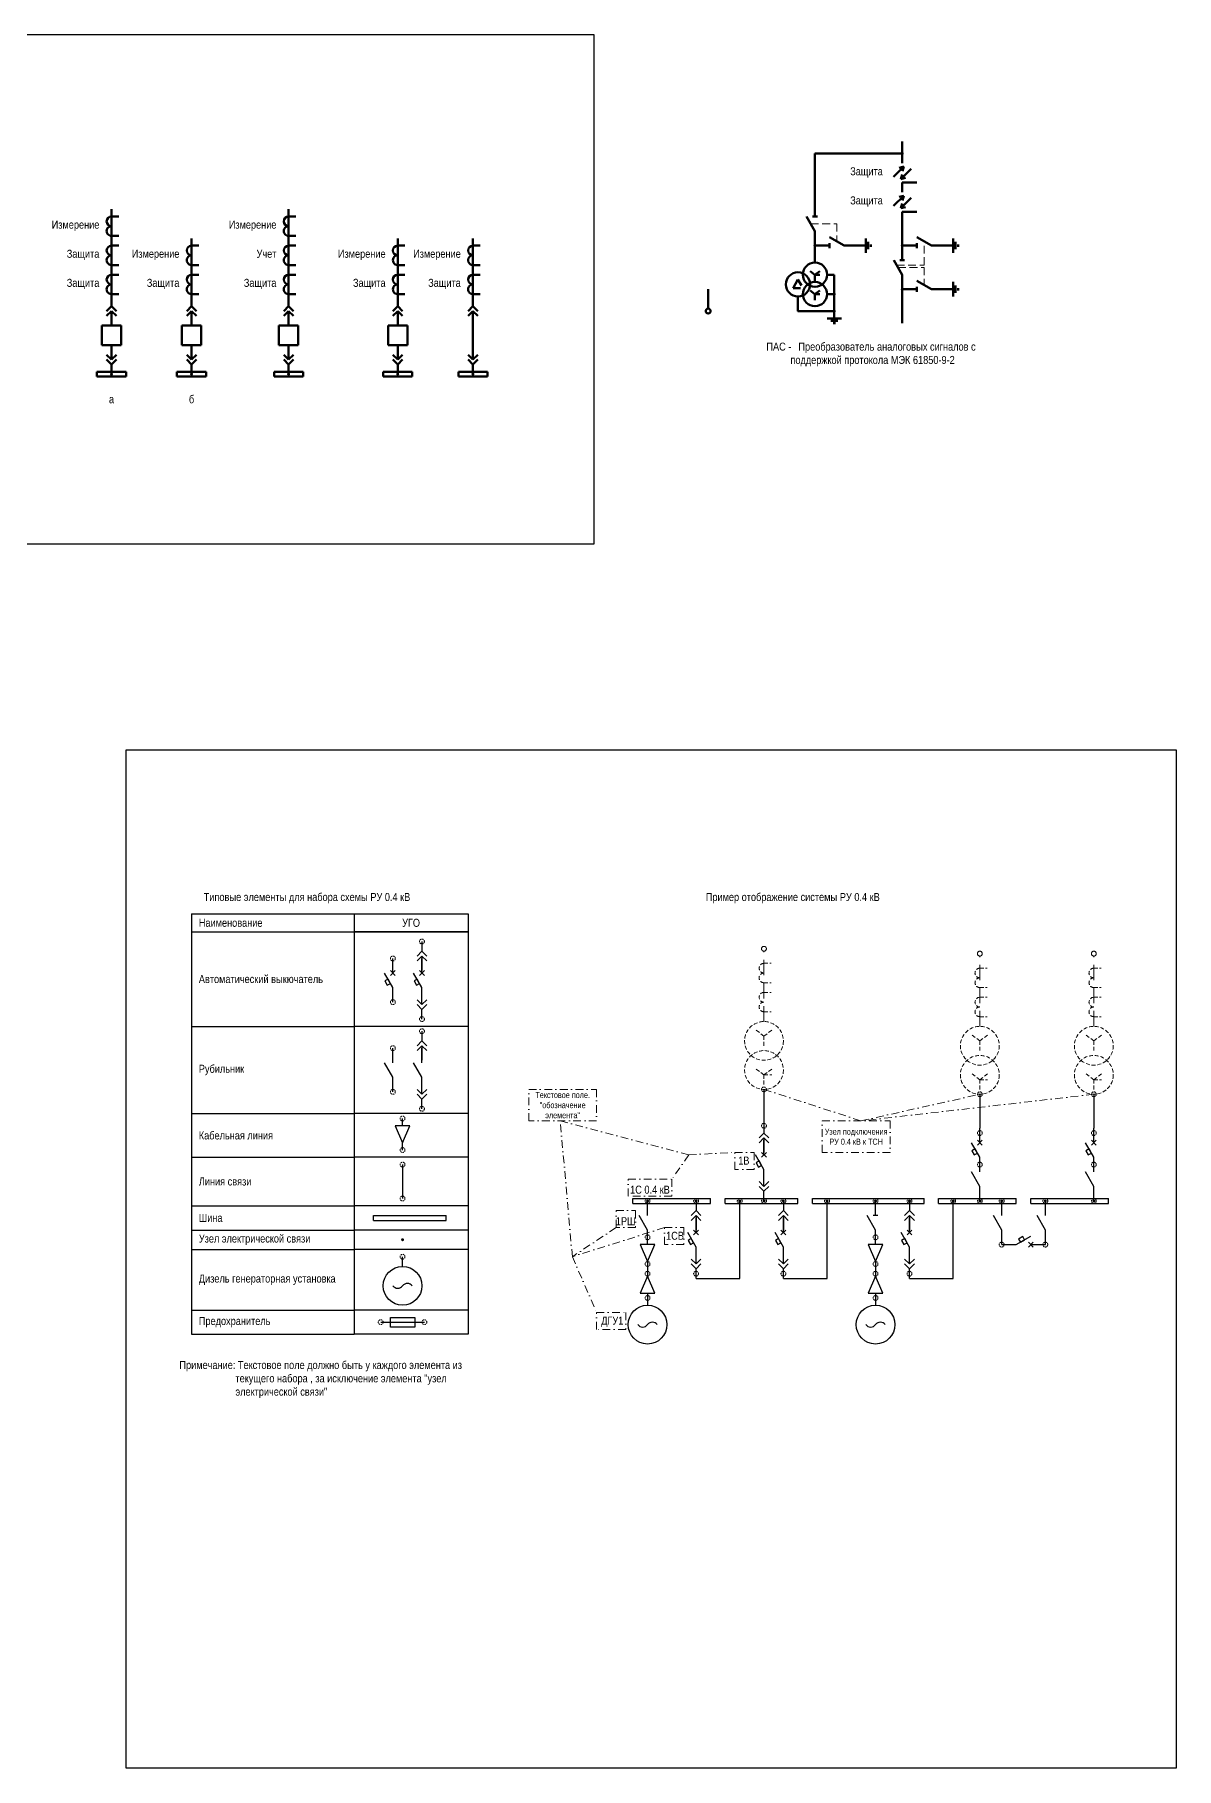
# Model space of a CAD drawing. Header units: millimetres. Extents: x 2565 to 10526, y 3800 to 9503.
# Drawn here: x 5420 to 5891, y 3800 to 4515 of the extents above; entities that cross this region are included whole.
import ezdxf
from ezdxf.enums import TextEntityAlignment as Align

# ---------------------------------------------------------------- set-up
doc = ezdxf.new("R2010")
doc.units = ezdxf.units.MM
doc.linetypes.add('штриховая2', pattern=[9.525, 6.35, -3.175])
doc.linetypes.add('штрихпунктирная2', pattern=[12.7, 6.35, -3.175, 0, -3.175])
for name, color, linetype, lineweight in [('Обводящая', 1, 'штрихпунктирная2', 13), ('Основная', 7, 'Continuous', 30), ('Толстая', 7, 'Continuous', 53), ('Штриховая', 7, 'штриховая2', 20)]:
    doc.layers.add(name, color=color, linetype=linetype, lineweight=lineweight)
doc.layers.add('Рамка', color=190, linetype='Continuous', lineweight=25, plot=False)
doc.styles.add('Narrow', font='ARIALN.TTF')
doc.styles.add('Вывод', font='tahoma.ttf', dxfattribs={"height": 2.5})
doc.styles.add('Компонент', font='ARIALN.TTF', dxfattribs={"height": 3.5})

# ---------------------------------------------------------------- blocks, each defined once
blk = doc.blocks.new('*T271')
at = {"layer": 'Основная', "color": 0, "linetype": 'ByBlock', "lineweight": -2, "transparency": 16777216}
for p, q in [((0, 0), (67, 0)), ((0, 0), (0, -166)), ((67, 0), (67, -166)), ((0, -39), (67, -39)), ((0, -75), (67, -75)), ((0, -93), (67, -93)), ((0, -113), (67, -113)), ((0, -123), (67, -123)), ((0, -131), (67, -131)), ((0, -156), (67, -156)), ((0, -166), (67, -166))]:
    blk.add_line(p, q, dxfattribs=at)
at = {"layer": 'Основная', "color": 0, "transparency": 16777216, "char_height": 3.3, "width": 61, "attachment_point": 4, "style": 'Narrow'}
for s, insert in [('Автоматический выкючатель', (3, -19.5)), ('Рубильник', (3, -57)), ('Кабельная линия', (3, -84)), ('Линия связи', (3, -103)), ('Шина', (3, -118)), ('Узел электрической связи', (3, -127)), ('Дизель генераторная установка', (3, -143.5)), ('Предохранитель', (3, -161))]:
    blk.add_mtext(s, dxfattribs=dict(at, insert=insert))
blk = doc.blocks.new('*U191')
at = {"color": 0}
blk.add_line((0, 0), (6, 3.43), dxfattribs=at)
blk = doc.blocks.new('*U37')
blk.add_lwpolyline([(0, 0), (2, 0), (2, 1.5), (0, 1.5)], close=True)
blk = doc.blocks.new('*U34')
at = {"color": 0}
for p, q in [((1, -1), (-1, 1)), ((-1, -1), (1, 1))]:
    blk.add_line(p, q, dxfattribs=at)
blk = doc.blocks.new('*U261')
at = {"color": 0}
for p, q in [((0, 3), (0, 9)), ((0, -9), (0, -3))]:
    blk.add_line(p, q, dxfattribs=at)
at = {"color": 0, "ltscale": 0.25, "rotation": 89.99999999999999}
blk.add_blockref('*U191', (0, -3), dxfattribs=at)
at = {"ltscale": 0.25}
for name, p, rotation in [('*U37', (-0.99, -1.26), 119.7448772947297), ('*U34', (0, 3), 89.99999999999999)]:
    blk.add_blockref(name, p, dxfattribs=dict(at, rotation=rotation))
at = {"layer": 'Основная'}
for tag, height, style, p in [('В1', 2.5, 'Вывод', (2, 7)), ('ОУ', 3.5, 'Компонент', (-8, 0)), ('В2', 2.5, 'Вывод', (2, -7))]:
    blk.add_attdef(tag, text='', height=height, dxfattribs=dict(at, style=style)).set_placement(p, align=Align.MIDDLE_CENTER)
blk = doc.blocks.new('*U262')
at = {"color": 0}
for p, q in [((0, 0), (32, 0)), ((0, -2), (0, 0)), ((32, -2), (32, 0)), ((0, -2), (32, -2))]:
    blk.add_line(p, q, dxfattribs=at)
at = {"layer": 'Основная', "style": 'Компонент'}
blk.add_attdef('ОШ', text='', height=3.5, dxfattribs=at).set_placement((6, 4), align=Align.MIDDLE_CENTER)
blk = doc.blocks.new('*U255')
at = {"layer": 'Основная', "ltscale": 0.25}
for p, q in [((2, 2), (0, 0)), ((0, 0), (2, -2))]:
    blk.add_line(p, q, dxfattribs=at)
blk = doc.blocks.new('*U263')
at = {"color": 0}
for p, q in [((0, 0), (0, 6)), ((0, -6), (0, -2))]:
    blk.add_line(p, q, dxfattribs=at)
at = {"color": 0, "ltscale": 0.25, "rotation": 89.99999999999999}
for p in [(0, 0), (0, -2)]:
    blk.add_blockref('*U255', p, dxfattribs=at)
at = {"layer": 'Основная'}
for tag, height, style, p in [('ОУ1', 3.5, 'Компонент', (-5, 6)), ('В1', 2.5, 'Вывод', (3, 6)), ('ОУ2', 3.5, 'Компонент', (-5, -6)), ('В2', 2.5, 'Вывод', (3, -6))]:
    blk.add_attdef(tag, text='', height=height, dxfattribs=dict(at, style=style)).set_placement(p, align=Align.MIDDLE_CENTER)
blk = doc.blocks.new('*U267')
at = {"color": 0}
for p, q in [((0, 0), (30, 0)), ((0, -2), (0, 0)), ((30, -2), (30, 0)), ((0, -2), (30, -2))]:
    blk.add_line(p, q, dxfattribs=at)
at = {"layer": 'Основная', "style": 'Компонент'}
blk.add_attdef('ОШ', text='', height=3.5, dxfattribs=at).set_placement((6, 4), align=Align.MIDDLE_CENTER)
blk = doc.blocks.new('*U264')
at = {"color": 0}
for p, q in [((0, 6), (0, 2)), ((0, 0), (0, -6))]:
    blk.add_line(p, q, dxfattribs=at)
at = {"color": 0, "ltscale": 0.25, "xscale": -1, "rotation": 90}
for p in [(0, 2), (0, 0)]:
    blk.add_blockref('*U255', p, dxfattribs=at)
at = {"layer": 'Основная'}
for tag, height, style, p in [('ОУ2', 3.5, 'Компонент', (-5, 6)), ('В2', 2.5, 'Вывод', (3, 6)), ('ОУ1', 3.5, 'Компонент', (-5, -6)), ('В1', 2.5, 'Вывод', (3, -6))]:
    blk.add_attdef(tag, text='', height=height, dxfattribs=dict(at, style=style)).set_placement(p, align=Align.MIDDLE_CENTER)
blk = doc.blocks.new('SYM_G')
at = {"layer": 'Основная', "ltscale": 0.25}
blk.add_circle((0, 0), 8, dxfattribs=at)
at = {"layer": 'Основная', "ltscale": 0.35}
for centre, start, end in [((-2, 1.5), 216.89871, 323.08756), ((2, -1.5), 36.93991, 143.12876)]:
    blk.add_arc(centre, 2.5, start, end, dxfattribs=at)
at = {"layer": 'Основная', "style": 'Компонент'}
blk.add_attdef('ОУ', text='', height=3.5, dxfattribs=at).set_placement((0, 13), align=Align.MIDDLE_CENTER)
blk = doc.blocks.new('*U265')
at = {"color": 0}
for p, q in [((0, 0), (46, 0)), ((0, -2), (0, 0)), ((46, -2), (46, 0)), ((0, -2), (46, -2))]:
    blk.add_line(p, q, dxfattribs=at)
at = {"layer": 'Основная', "style": 'Компонент'}
blk.add_attdef('ОШ', text='', height=3.5, dxfattribs=at).set_placement((6, 4), align=Align.MIDDLE_CENTER)
blk = doc.blocks.new('*U35')
at = {"color": 0}
blk.add_line((0, -1), (0, 1), dxfattribs=at)
blk = doc.blocks.new('*U266')
at = {"color": 0}
for p, q in [((0, 3), (0, 9)), ((0, -9), (0, -3))]:
    blk.add_line(p, q, dxfattribs=at)
at = {"color": 0, "ltscale": 0.25, "rotation": 89.99999999999999}
for name, p in [('*U191', (0, -3)), ('*U35', (0, 3))]:
    blk.add_blockref(name, p, dxfattribs=at)
at = {"layer": 'Основная'}
for tag, height, style, p in [('В1', 2.5, 'Вывод', (2, 7)), ('ОУ', 3.5, 'Компонент', (-8, 0)), ('В2', 2.5, 'Вывод', (2, -7))]:
    blk.add_attdef(tag, text='', height=height, dxfattribs=dict(at, style=style)).set_placement(p, align=Align.MIDDLE_CENTER)
blk = doc.blocks.new('*U268')
at = {"color": 0}
for p, q in [((-9, 0), (-3, 0)), ((3, 0), (9, 0))]:
    blk.add_line(p, q, dxfattribs=at)
at = {"color": 0, "ltscale": 0.25}
blk.add_blockref('*U191', (-3, 0), dxfattribs=at)
at = {"ltscale": 0.25, "rotation": 29.74487729472968}
blk.add_blockref('*U37', (-1.26, 0.99), dxfattribs=at)
at = {"ltscale": 0.25}
blk.add_blockref('*U34', (3, 0), dxfattribs=at)
at = {"layer": 'Основная'}
for tag, height, style, p in [('ОУ', 3.5, 'Компонент', (0, 8)), ('В2', 2.5, 'Вывод', (-7, -2)), ('В1', 2.5, 'Вывод', (7, -2))]:
    blk.add_attdef(tag, text='', height=height, dxfattribs=dict(at, style=style)).set_placement(p, align=Align.MIDDLE_CENTER)
blk = doc.blocks.new('*T276')
at = {"layer": 'Основная', "color": 0, "linetype": 'ByBlock', "lineweight": -2, "transparency": 16777216}
for p, q in [((0, 0), (114, 0)), ((0, 0), (0, -7.4)), ((67, 0), (67, -7.4)), ((114, 0), (114, -7.4)), ((0, -7.4), (114, -7.4))]:
    blk.add_line(p, q, dxfattribs=at)
at = {"layer": 'Основная', "color": 0, "transparency": 16777216, "char_height": 3.3, "style": 'Narrow'}
for s, insert, width, attachment_point in [('Наименование', (3, -3.7), 61, 4), ('УГО', (90.5, -3.7), 41, 5)]:
    blk.add_mtext(s, dxfattribs=dict(at, insert=insert, width=width, attachment_point=attachment_point))
blk = doc.blocks.new('*U50')
at = {"color": 0, "ltscale": 0.35}
for p, q in [((0, 2), (-2, -1.5)), ((0, 2), (1.5, -0.5)), ((-2, -1.5), (1, -1.5))]:
    blk.add_line(p, q, dxfattribs=at)
blk.add_circle((0, 0), 5, dxfattribs=at)
at = {"ltscale": 0.35, "style": 'Компонент'}
blk.add_attdef('ОУ', text='', height=3.5, dxfattribs=at).set_placement((0, 8), align=Align.MIDDLE_CENTER)
blk = doc.blocks.new('*U51')
at = {"color": 0, "ltscale": 0.35}
for q in [(-2, 1.5), (2, 1.5), (2, 0), (0, -2.5)]:
    blk.add_line((0, 0), q, dxfattribs=at)
blk.add_circle((0, 0), 5, dxfattribs=at)
at = {"ltscale": 0.35, "style": 'Компонент'}
blk.add_attdef('ОУ', text='', height=3.5, dxfattribs=at).set_placement((0, 8), align=Align.MIDDLE_CENTER)
blk = doc.blocks.new('*U19')
at = {"color": 0, "ltscale": 0.35}
for q in [(-2, 1.5), (2, 1.5), (2, 0), (0, -2.5)]:
    blk.add_line((0, 0), q, dxfattribs=at)
blk.add_circle((0, 0), 5, dxfattribs=at)
at = {"ltscale": 0.35, "style": 'Компонент'}
blk.add_attdef('ОУ', text='', height=3.5, dxfattribs=at).set_placement((0, 8), align=Align.MIDDLE_CENTER)
blk = doc.blocks.new('*U26')
at = {"color": 0}
for p, q in [((3, 0), (-3, 0)), ((0, 3), (0, 0)), ((1.5, -1), (-1.5, -1)), ((0.5, -2), (-0.5, -2))]:
    blk.add_line(p, q, dxfattribs=at)
blk = doc.blocks.new('*U25')
at = {"color": 0}
for p, q in [((-3, 0), (0, 0)), ((0, -3), (0, 3)), ((1, -1.5), (1, 1.5)), ((2, -0.5), (2, 0.5))]:
    blk.add_line(p, q, dxfattribs=at)
blk = doc.blocks.new('*U33')
at = {"color": 0}
for p, q in [((0, 3), (0, 9)), ((0, -9), (0, -3))]:
    blk.add_line(p, q, dxfattribs=at)
at = {"color": 0, "ltscale": 0.25, "rotation": 89.99999999999999}
for name, p in [('*U191', (0, -3)), ('*U35', (0, 3))]:
    blk.add_blockref(name, p, dxfattribs=at)
at = {"layer": 'Основная'}
for tag, height, style, p in [('В1', 2.5, 'Вывод', (2, 7)), ('ОУ', 3.5, 'Компонент', (-12, 0)), ('В2', 2.5, 'Вывод', (2, -7))]:
    blk.add_attdef(tag, text='', height=height, dxfattribs=dict(at, style=style)).set_placement(p, align=Align.MIDDLE_CENTER)
blk = doc.blocks.new('*U41')
at = {"color": 0}
for p, q in [((-3, 0), (-9, 0)), ((9, 0), (3, 0))]:
    blk.add_line(p, q, dxfattribs=at)
at = {"color": 0, "ltscale": 0.25, "xscale": -1}
for name, p in [('*U191', (3, 0)), ('*U35', (-3, 0))]:
    blk.add_blockref(name, p, dxfattribs=at)
at = {"layer": 'Основная'}
for tag, height, style, p in [('ОУ', 3.5, 'Компонент', (0, 12)), ('В1', 2.5, 'Вывод', (-7, -2)), ('В2', 2.5, 'Вывод', (7, -2))]:
    blk.add_attdef(tag, text='', height=height, dxfattribs=dict(at, style=style)).set_placement(p, align=Align.MIDDLE_CENTER)
blk = doc.blocks.new('*U280')
at = {"color": 0}
for p, q in [((0, 0), (12, 0)), ((0, -2), (0, 0)), ((12, -2), (12, 0)), ((0, -2), (12, -2))]:
    blk.add_line(p, q, dxfattribs=at)
at = {"layer": 'Основная', "style": 'Компонент'}
blk.add_attdef('ОШ', text='', height=3.5, dxfattribs=at).set_placement((6, 4), align=Align.MIDDLE_CENTER)
blk = doc.blocks.new('*U56')
at = {"color": 0}
for p, q in [((0, 0), (-8, 0)), ((-8, -8), (-8, 0)), ((0, -8), (0, 0)), ((0, -8), (-8, -8))]:
    blk.add_line(p, q, dxfattribs=at)
at = {"layer": 'Основная', "style": 'Компонент'}
blk.add_attdef('ОУ', text='', height=3.5, dxfattribs=at).set_placement((-15, -3), align=Align.MIDDLE_CENTER)
blk = doc.blocks.new('*U253')
at = {"color": 0, "lineweight": 50}
blk.add_line((0, -5), (0, 5), dxfattribs=at)
at = {"color": 0, "ltscale": 0.25}
for p, q in [((0, 4), (3, 4)), ((0, -4), (3, -4))]:
    blk.add_line(p, q, dxfattribs=at)
for centre, major_axis, start_param, end_param in [((0, -2), (-2, 0), 4.712389, 7.853982), ((0, 2), (0, -2), 3.141593, 6.283185)]:
    blk.add_ellipse(centre, major_axis=major_axis, ratio=1, start_param=start_param, end_param=end_param, dxfattribs=at)
at = {"layer": 'Основная'}
for tag, height, style, p in [('ОУ', 3.5, 'Компонент', (-15, 0)), ('В1', 2.5, 'Вывод', (7, 4)), ('В2', 2.5, 'Вывод', (7, -4))]:
    blk.add_attdef(tag, text='', height=height, dxfattribs=dict(at, style=style)).set_placement(p, align=Align.MIDDLE_CENTER)

msp = doc.modelspace()

# ---------------------------------------------------------------- linework, layer by layer
at = {"layer": 'Обводящая', "ltscale": 0.5}
for points in [[(5624, 4080), (5652, 4080), (5652, 4067), (5624, 4067), (5624, 4080)], [(5721, 4080), (5761, 4067), (5810, 4078)], [(5857, 4078), (5761, 4067)], [(5642, 4011), (5637, 4067), (5690, 4053)], [(5745, 4067), (5773, 4067), (5773, 4054), (5745, 4054), (5745, 4067)], [(5690, 4053), (5683, 4043)], [(5690, 4053), (5709, 4054)], [(5709, 4054), (5717, 4054), (5717, 4047), (5709, 4047), (5709, 4054)], [(5665, 4043), (5683, 4043), (5683, 4036), (5665, 4036), (5665, 4043)], [(5660, 4030), (5668, 4030), (5668, 4023), (5660, 4023), (5660, 4030)], [(5680, 4023), (5642, 4011)], [(5660, 4023), (5642, 4011)], [(5680, 4023), (5688, 4023), (5688, 4016), (5680, 4016), (5680, 4023)], [(5642, 4011), (5652, 3988)], [(5652, 3988), (5664, 3988), (5664, 3981), (5652, 3981), (5652, 3988)]]:
    msp.add_lwpolyline(points, dxfattribs=at)
at = {"layer": 'Основная', "color": 0}
for p, q in [((5580, 4141), (5580, 4137)), ((5568, 4128), (5568, 4134)), ((5580, 4135), (5580, 4129)), ((5580, 4128), (5580, 4134)), ((5568, 4116), (5568, 4122)), ((5580, 4116), (5580, 4122)), ((5580, 4115), (5580, 4121)), ((5580, 4109), (5580, 4113)), ((5568, 4091), (5568, 4097)), ((5580, 4104), (5580, 4100)), ((5580, 4098), (5580, 4092)), ((5580, 4091), (5580, 4097)), ((5568, 4085), (5564.57, 4091)), ((5580, 4085), (5576.57, 4091)), ((5568, 4079), (5568, 4085)), ((5580, 4079), (5580, 4085)), ((5580, 4078), (5580, 4084)), ((5580, 4072), (5580, 4076)), ((5810, 4046), (5810, 4052)), ((5857, 4046), (5857, 4052)), ((5810, 4040), (5806.57, 4046)), ((5810, 4034), (5810, 4040)), ((5857, 4040), (5853.57, 4046)), ((5857, 4034), (5857, 4040)), ((5673, 4028), (5673, 4034)), ((5819, 4028), (5819, 4034)), ((5837, 4028), (5837, 4034)), ((5560, 4028), (5590, 4028)), ((5560, 4026), (5560, 4028)), ((5560, 4026), (5590, 4026)), ((5590, 4026), (5590, 4028)), ((5673, 4022), (5669.57, 4028)), ((5819, 4022), (5815.57, 4028)), ((5837, 4022), (5833.57, 4028)), ((5673, 4016), (5673, 4022)), ((5819, 4016), (5819, 4022)), ((5837, 4016), (5837, 4022)), ((5563, 3984), (5567, 3984)), ((5577, 3984), (5581, 3984))]:
    msp.add_line(p, q, dxfattribs=at)
at = {"layer": 'Основная', "ltscale": 0.25}
for p, q in [((5578, 4135), (5580, 4137)), ((5578, 4133), (5580, 4135)), ((5580, 4137), (5582, 4135)), ((5580, 4135), (5582, 4133)), ((5578, 4117), (5580, 4115)), ((5578, 4115), (5580, 4113)), ((5580, 4115), (5582, 4117)), ((5580, 4113), (5582, 4115)), ((5578, 4098), (5580, 4100)), ((5578, 4096), (5580, 4098)), ((5580, 4100), (5582, 4098)), ((5580, 4098), (5582, 4096)), ((5578, 4080), (5580, 4078)), ((5578, 4078), (5580, 4076)), ((5580, 4078), (5582, 4080)), ((5580, 4076), (5582, 4078))]:
    msp.add_line(p, q, dxfattribs=at)
at = {"layer": 'Основная'}
for p, q in [((5575, 4065), (5569, 4065)), ((5569, 4065), (5572, 4058)), ((5572, 4065), (5572, 4068)), ((5572, 4058), (5575, 4065)), ((5572, 4055), (5572, 4058)), ((5572, 4049), (5572, 4035)), ((5572, 4007), (5572, 4011))]:
    msp.add_line(p, q, dxfattribs=at)
at = {"layer": 'Основная', "ltscale": 0.35}
msp.add_line((5567, 3984), (5577, 3984), dxfattribs=at)
at = {"layer": 'Основная', "color": 4}
msp.add_lwpolyline([(5458, 4220), (5891, 4220), (5891, 3800), (5458, 3800), (5458, 4220)], dxfattribs=at)
at = {"layer": 'Основная'}
for points in [[(5599, 4145), (5552, 4145)], [(5599, 4145), (5599, 3979), (5599, 3979)], [(5599, 4106), (5552, 4106)], [(5721, 4080), (5721, 4066)], [(5810, 4078), (5810, 4064)], [(5857, 4078), (5857, 4064)], [(5599, 4070), (5552, 4070)], [(5599, 4052), (5552, 4052)], [(5693, 4002), (5711, 4002), (5711, 4034)], [(5729, 4002), (5747, 4002), (5747, 4034)], [(5781, 4002), (5799, 4002), (5799, 4034)], [(5599, 4032), (5552, 4032)], [(5599, 4022), (5552, 4022)], [(5599, 4014), (5552, 4014)], [(5673, 4009), (5676, 4016), (5670, 4016), (5673, 4009)], [(5767, 4009), (5770, 4016), (5764, 4016), (5767, 4009)], [(5673, 4009), (5673, 4003)], [(5767, 4009), (5767, 4003)], [(5673, 4003), (5670, 3996), (5676, 3996), (5673, 4003)], [(5767, 4003), (5764, 3996), (5770, 3996), (5767, 4003)], [(5673, 3996), (5673, 3991)], [(5767, 3996), (5767, 3991)], [(5599, 3989), (5552, 3989)], [(5599, 3979), (5552, 3979)]]:
    msp.add_lwpolyline(points, dxfattribs=at)
at = {"layer": 'Основная', "ltscale": 0.25, "const_width": 0.6}
for points in [[(5672.7, 4034, 1), (5673.3, 4034, 1)], [(5692.7, 4034, 1), (5693.3, 4034, 1)], [(5710.7, 4034, 1), (5711.3, 4034, 1)], [(5720.7, 4034, 1), (5721.3, 4034, 1)], [(5728.7, 4034, 1), (5729.3, 4034, 1)], [(5746.7, 4034, 1), (5747.3, 4034, 1)], [(5766.7, 4034, 1), (5767.3, 4034, 1)], [(5780.7, 4034, 1), (5781.3, 4034, 1)], [(5798.7, 4034, 1), (5799.3, 4034, 1)], [(5809.7, 4034, 1), (5810.3, 4034, 1)], [(5818.7, 4034, 1), (5819.3, 4034, 1)], [(5836.7, 4034, 1), (5837.3, 4034, 1)], [(5856.7, 4034, 1), (5857.3, 4034, 1)], [(5571.7, 4018, 1), (5572.3, 4018, 1)]]:
    msp.add_lwpolyline(points, format="xyb", close=True, dxfattribs=at)
at = {"layer": 'Основная', "color": 0, "ltscale": 0.35}
msp.add_lwpolyline([(5567, 3986), (5577, 3986), (5577, 3982), (5567, 3982)], close=True, dxfattribs=at)
at = {"layer": 'Основная', "ltscale": 0.25}
msp.add_circle((5572, 3999), 8, dxfattribs=at)
at = {"layer": 'Основная', "ltscale": 0.35}
for centre, start, end in [((5570, 4000.5), 216.89871, 323.08756), ((5574, 3997.5), 36.93991, 143.12876)]:
    msp.add_arc(centre, 2.5, start, end, dxfattribs=at)
at = {"layer": 'Рамка'}
msp.add_lwpolyline([(5354, 4515), (5354, 4305), (5651, 4305), (5651, 4515)], close=True, dxfattribs=at)
at = {"layer": 'Толстая', "ltscale": 0.25}
for p, q in [((5450, 4401), (5452, 4403)), ((5450, 4399), (5452, 4401)), ((5452, 4403), (5454, 4401)), ((5452, 4401), (5454, 4399)), ((5483, 4401), (5485, 4403)), ((5483, 4399), (5485, 4401)), ((5485, 4403), (5487, 4401)), ((5485, 4401), (5487, 4399)), ((5523, 4401), (5525, 4403)), ((5523, 4399), (5525, 4401)), ((5525, 4403), (5527, 4401)), ((5525, 4401), (5527, 4399)), ((5568, 4401), (5570, 4403)), ((5568, 4399), (5570, 4401)), ((5570, 4403), (5572, 4401)), ((5570, 4401), (5572, 4399)), ((5599, 4401), (5601, 4403)), ((5599, 4399), (5601, 4401)), ((5601, 4403), (5603, 4401)), ((5601, 4401), (5603, 4399)), ((5450, 4383), (5452, 4381)), ((5452, 4381), (5454, 4383)), ((5483, 4383), (5485, 4381)), ((5485, 4381), (5487, 4383)), ((5523, 4383), (5525, 4381)), ((5525, 4381), (5527, 4383)), ((5568, 4383), (5570, 4381)), ((5570, 4381), (5572, 4383)), ((5599, 4383), (5601, 4381)), ((5601, 4381), (5603, 4383)), ((5450, 4381), (5452, 4379)), ((5452, 4379), (5454, 4381)), ((5483, 4381), (5485, 4379)), ((5485, 4379), (5487, 4381)), ((5523, 4381), (5525, 4379)), ((5525, 4379), (5527, 4381)), ((5568, 4381), (5570, 4379)), ((5570, 4379), (5572, 4381)), ((5599, 4381), (5601, 4379)), ((5601, 4379), (5603, 4381))]:
    msp.add_line(p, q, dxfattribs=at)
at = {"layer": 'Толстая'}
for points in [[(5778, 4462), (5778, 4471)], [(5742, 4466), (5778, 4466)], [(5742, 4446), (5742, 4466)], [(5774.35, 4456.35), (5778.6, 4460.6)], [(5778.6, 4460.6), (5776.67, 4460.08)], [(5781.65, 4459.65), (5777.4, 4455.4)], [(5777.4, 4455.4), (5777.92, 4457.33)], [(5777.4, 4455.4), (5779.33, 4455.92)], [(5778.6, 4460.6), (5778.08, 4458.67)], [(5774.35, 4444.35), (5778.6, 4448.6)], [(5778.6, 4448.6), (5776.67, 4448.08)], [(5781.65, 4447.65), (5777.4, 4443.4)], [(5778, 4454), (5778, 4450)], [(5778, 4454), (5784, 4454)], [(5778.6, 4448.6), (5778.08, 4446.67)], [(5452, 4443), (5452, 4403)], [(5525, 4443), (5525, 4403)], [(5777.4, 4443.4), (5777.92, 4445.33)], [(5777.4, 4443.4), (5779.33, 4443.92)], [(5778, 4442), (5784, 4442)], [(5778, 4428), (5778, 4442)], [(5485, 4431), (5485, 4403)], [(5570, 4431), (5570, 4403)], [(5601, 4431), (5601, 4403)], [(5742, 4421), (5742, 4428)], [(5750, 4416), (5750, 4401)], [(5698, 4402), (5698, 4410)], [(5750, 4401), (5735, 4401), (5735, 4407)], [(5778, 4410), (5778, 4396)], [(5452, 4401), (5452, 4395)], [(5485, 4401), (5485, 4395)], [(5525, 4401), (5525, 4395)], [(5570, 4401), (5570, 4395)], [(5601, 4401), (5601, 4395)], [(5601, 4395), (5601, 4387)], [(5452, 4387), (5452, 4381)], [(5485, 4387), (5485, 4381)], [(5525, 4387), (5525, 4381)], [(5570, 4387), (5570, 4381)], [(5601, 4387), (5601, 4381)], [(5452, 4379), (5452, 4375)], [(5485, 4379), (5485, 4375)], [(5525, 4379), (5525, 4375)], [(5570, 4379), (5570, 4375)], [(5601, 4379), (5601, 4375)]]:
    msp.add_lwpolyline(points, dxfattribs=at)
at = {"layer": 'Толстая', "ltscale": 0.25, "const_width": 0.6}
for points in [[(5777.7, 4466, 1), (5778.3, 4466, 1)], [(5741.7, 4428, 1), (5742.3, 4428, 1)], [(5777.7, 4428, 1), (5778.3, 4428, 1)], [(5749.7, 4408, 1), (5750.3, 4408, 1)], [(5777.7, 4410, 1), (5778.3, 4410, 1)], [(5749.7, 4401, 1), (5750.3, 4401, 1)], [(5451.7, 4375, 1), (5452.3, 4375, 1)], [(5484.7, 4375, 1), (5485.3, 4375, 1)], [(5524.7, 4375, 1), (5525.3, 4375, 1)], [(5569.7, 4375, 1), (5570.3, 4375, 1)], [(5600.7, 4375, 1), (5601.3, 4375, 1)]]:
    msp.add_lwpolyline(points, format="xyb", close=True, dxfattribs=at)
at = {"layer": 'Толстая', "ltscale": 100}
for points in [[(5747, 4416), (5750, 4416)], [(5747, 4408), (5750, 4408)]]:
    msp.add_lwpolyline(points, dxfattribs=at)
at = {"layer": 'Толстая'}
msp.add_circle((5698, 4401), 1, dxfattribs=at)
at = {"layer": 'Штриховая'}
for p, q in [((5721, 4108), (5721, 4137)), ((5810, 4106), (5810, 4135)), ((5857, 4106), (5857, 4135))]:
    msp.add_line(p, q, dxfattribs=at)
at = {"layer": 'Штриховая', "color": 0, "ltscale": 0.25}
for p, q in [((5721, 4132), (5724, 4132)), ((5810, 4130), (5813, 4130)), ((5857, 4130), (5860, 4130)), ((5721, 4124), (5724, 4124)), ((5721, 4120), (5724, 4120)), ((5810, 4122), (5813, 4122)), ((5857, 4122), (5860, 4122)), ((5721, 4112), (5724, 4112)), ((5810, 4118), (5813, 4118)), ((5857, 4118), (5860, 4118)), ((5810, 4110), (5813, 4110)), ((5857, 4110), (5860, 4110))]:
    msp.add_line(p, q, dxfattribs=at)
at = {"layer": 'Штриховая', "ltscale": 0.25}
for p, q in [((5721, 4102), (5717.8, 4104.4)), ((5721, 4102), (5724.2, 4104.4)), ((5721, 4102), (5721, 4098)), ((5810, 4100), (5806.8, 4102.4)), ((5810, 4100), (5813.2, 4102.4)), ((5810, 4100), (5810, 4096)), ((5857, 4100), (5853.8, 4102.4)), ((5857, 4100), (5860.2, 4102.4)), ((5857, 4100), (5857, 4096)), ((5721, 4086), (5717.8, 4088.4)), ((5721, 4086), (5724.2, 4088.4)), ((5721, 4086), (5724.21, 4086)), ((5721, 4086), (5721, 4082)), ((5810, 4084), (5806.8, 4086.4)), ((5810, 4084), (5813.2, 4086.4)), ((5810, 4084), (5810, 4080)), ((5810, 4084), (5813.21, 4084)), ((5857, 4084), (5853.8, 4086.4)), ((5857, 4084), (5860.2, 4086.4)), ((5857, 4084), (5857, 4080)), ((5857, 4084), (5860.21, 4084))]:
    msp.add_line(p, q, dxfattribs=at)
at = {"layer": 'Штриховая', "ltscale": 0.5}
for points in [[(5740.29, 4437), (5751, 4437), (5751, 4429.71)], [(5775.71, 4420), (5787, 4420), (5787, 4429.71)], [(5776.29, 4419), (5787, 4419), (5787, 4411.71)]]:
    msp.add_lwpolyline(points, dxfattribs=at)
at = {"layer": 'Штриховая', "ltscale": 0.1}
for centre in [(5580, 4141), (5568, 4134), (5568, 4116), (5580, 4109), (5580, 4104), (5568, 4097), (5568, 4079), (5721, 4080), (5810, 4078), (5857, 4078), (5572, 4068), (5580, 4072), (5721, 4065), (5810, 4062), (5857, 4062), (5572, 4055), (5572, 4049), (5810, 4049), (5857, 4049), (5572, 4035), (5673, 4034), (5693, 4034), (5711, 4034), (5721, 4034), (5721, 4034), (5729, 4034), (5747, 4034), (5767, 4034), (5781, 4034), (5799, 4034), (5810, 4034), (5819, 4034), (5837, 4034), (5857, 4034), (5673, 4019), (5767, 4019), (5572, 4011), (5819, 4016), (5837, 4016), (5673, 4008), (5673, 4004), (5693, 4004), (5729, 4004), (5767, 4008), (5767, 4004), (5781, 4004), (5673, 3994), (5767, 3994), (5563, 3984), (5581, 3984)]:
    msp.add_circle(centre, 1, dxfattribs=at)
at = {"layer": 'Штриховая'}
for centre in [(5721, 4138), (5810, 4136), (5857, 4136)]:
    msp.add_circle(centre, 1, dxfattribs=at)
at = {"layer": 'Штриховая', "ltscale": 0.25}
for centre in [(5721, 4100), (5810, 4098), (5857, 4098), (5721, 4088), (5810, 4086), (5857, 4086)]:
    msp.add_circle(centre, 8, dxfattribs=at)
at = {"layer": 'Штриховая', "color": 0, "ltscale": 0.25}
for centre, major_axis, start_param, end_param in [((5721, 4126), (-2, 0), 4.712389, 7.853982), ((5721, 4130), (0, -2), 3.141593, 6.283185), ((5810, 4124), (-2, 0), 4.712389, 7.853982), ((5810, 4128), (0, -2), 3.141593, 6.283185), ((5857, 4124), (-2, 0), 4.712389, 7.853982), ((5857, 4128), (0, -2), 3.141593, 6.283185), ((5721, 4118), (0, -2), 3.141593, 6.283185), ((5721, 4114), (-2, 0), 4.712389, 7.853982), ((5810, 4112), (-2, 0), 4.712389, 7.853982), ((5810, 4116), (0, -2), 3.141593, 6.283185), ((5857, 4112), (-2, 0), 4.712389, 7.853982), ((5857, 4116), (0, -2), 3.141593, 6.283185)]:
    msp.add_ellipse(centre, major_axis=major_axis, ratio=1, start_param=start_param, end_param=end_param, dxfattribs=at)

# ---------------------------------------------------------------- block references
for name, p in [('*T276', (5485, 4152.4)), ('*T271', (5485, 4145))]:
    msp.add_blockref(name, p)
at = {"layer": 'Основная', "color": 0, "ltscale": 0.25, "rotation": 89.99999999999999}
for p in [(5568, 4122), (5580, 4122)]:
    msp.add_blockref('*U191', p, dxfattribs=at)
at = {"layer": 'Основная', "ltscale": 0.25}
for name, p, rotation in [('*U34', (5568, 4128), 89.99999999999999), ('*U34', (5580, 4128), 89.99999999999999), ('*U37', (5567.01, 4123.74), 119.7448772947297), ('*U37', (5579.01, 4123.74), 119.7448772947297)]:
    msp.add_blockref(name, p, dxfattribs=dict(at, rotation=rotation))
for name, p in [('*U264', (5721, 4060)), ('*U261', (5810, 4055)), ('*U261', (5857, 4055)), ('*U261', (5721, 4050)), ('*U263', (5721, 4040)), ('*U262', (5667, 4035)), ('*U264', (5693, 4028)), ('*U267', (5705, 4035)), ('*U264', (5729, 4028)), ('*U265', (5741, 4035)), ('*U266', (5767, 4025)), ('*U264', (5781, 4028)), ('*U262', (5793, 4035)), ('*U262', (5831, 4035)), ('*U261', (5693, 4018)), ('*U261', (5729, 4018)), ('*U261', (5781, 4018)), ('*U268', (5828, 4016)), ('*U263', (5693, 4008)), ('*U263', (5729, 4008)), ('*U263', (5781, 4008))]:
    msp.add_blockref(name, p, dxfattribs=at)
at = {"layer": 'Основная', "ltscale": 0.35}
for p in [(5673, 3983), (5767, 3983)]:
    msp.add_blockref('SYM_G', p, dxfattribs=at)
at = {"layer": 'Толстая', "ltscale": 0.25}
for name, p in [('*U253', (5452, 4436)), ('*U253', (5525, 4436)), ('*U33', (5742, 4437)), ('*U253', (5452, 4424)), ('*U253', (5485, 4424)), ('*U253', (5525, 4424)), ('*U253', (5570, 4424)), ('*U253', (5601, 4424)), ('*U41', (5751, 4428)), ('*U25', (5763, 4428)), ('*U33', (5778, 4419)), ('*U41', (5787, 4428)), ('*U25', (5799, 4428)), ('*U253', (5452, 4412)), ('*U253', (5485, 4412)), ('*U253', (5525, 4412)), ('*U253', (5570, 4412)), ('*U253', (5601, 4412)), ('*U41', (5787, 4410)), ('*U25', (5799, 4410)), ('*U26', (5750, 4398)), ('*U56', (5456, 4395)), ('*U56', (5489, 4395)), ('*U56', (5529, 4395)), ('*U56', (5574, 4395)), ('*U280', (5446, 4376)), ('*U280', (5479, 4376)), ('*U280', (5519, 4376)), ('*U280', (5564, 4376)), ('*U280', (5595, 4376))]:
    msp.add_blockref(name, p, dxfattribs=at)
at = {"layer": 'Толстая', "ltscale": 0.35}
for name, p in [('*U19', (5742, 4416)), ('*U50', (5735, 4412)), ('*U51', (5742, 4408))]:
    msp.add_blockref(name, p, dxfattribs=at)

# ---------------------------------------------------------------- texts
at = {"layer": 'Основная', "style": 'Narrow'}
for s, p in [('Защита', (5770, 4457)), ('Защита', (5770, 4445)), ('Измерение', (5447, 4435)), ('Измерение', (5520, 4435)), ('Защита', (5447, 4423)), ('Измерение', (5480, 4423)), ('Учет', (5520, 4423)), ('Измерение', (5565, 4423)), ('Измерение', (5596, 4423)), ('Защита', (5447, 4411)), ('Защита', (5480, 4411)), ('Защита', (5520, 4411)), ('Защита', (5565, 4411)), ('Защита', (5596, 4411)), ('1В', (5715, 4049)), ('1РШ', (5668, 4024)), ('1СВ', (5688, 4018)), ('ДГУ1', (5663, 3983))]:
    msp.add_text(s, height=3.3, dxfattribs=at).set_placement(p, align=Align.RIGHT)
for s, p in [('a', (5452, 4363)), ('б', (5485, 4363)), ('1C 0.4 кВ', (5674, 4037))]:
    msp.add_text(s, height=3.3, dxfattribs=at).set_placement(p, align=Align.CENTER)
at = {"layer": 'Основная', "insert": (5722, 4388), "char_height": 3.3, "width": 103, "attachment_point": 1, "style": 'Narrow'}
msp.add_mtext('\\pi-9.9,l9.9,t13.2;ПАС -^IПреобразователь аналоговых сигналов с \\P\\pi0,t9.9;поддержкой протокола МЭК 61850-9-2', dxfattribs=at)
at = {"layer": 'Толстая', "style": 'Narrow'}
for s, insert, char_height, width, attachment_point in [('\\pi-9.9,l9.9,t9.9;Типовые элементы для набора схемы РУ 0.4 кВ', (5490, 4161), 3.3, 125, 1), ('Пример отображение системы РУ 0.4 кВ', (5697, 4161), 3.3, 125, 1), ('Текстовое поле.\\P"обозначение элемента"', (5638, 4073.5), 2.5, 28, 5), ('Узел подключения РУ 0.4 кВ к ТСН', (5759, 4060.5), 2.5, 28, 5), ('\\pi-23.1,l23.1,t23.1;Примечание: Текстовое поле должно быть у каждого элемента из текущего набора , за исключение элемента "узел электрической связи"', (5480, 3968), 3.3, 125, 1)]:
    msp.add_mtext(s, dxfattribs=dict(at, insert=insert, char_height=char_height, width=width, attachment_point=attachment_point))

doc.saveas('drawing.dxf')
